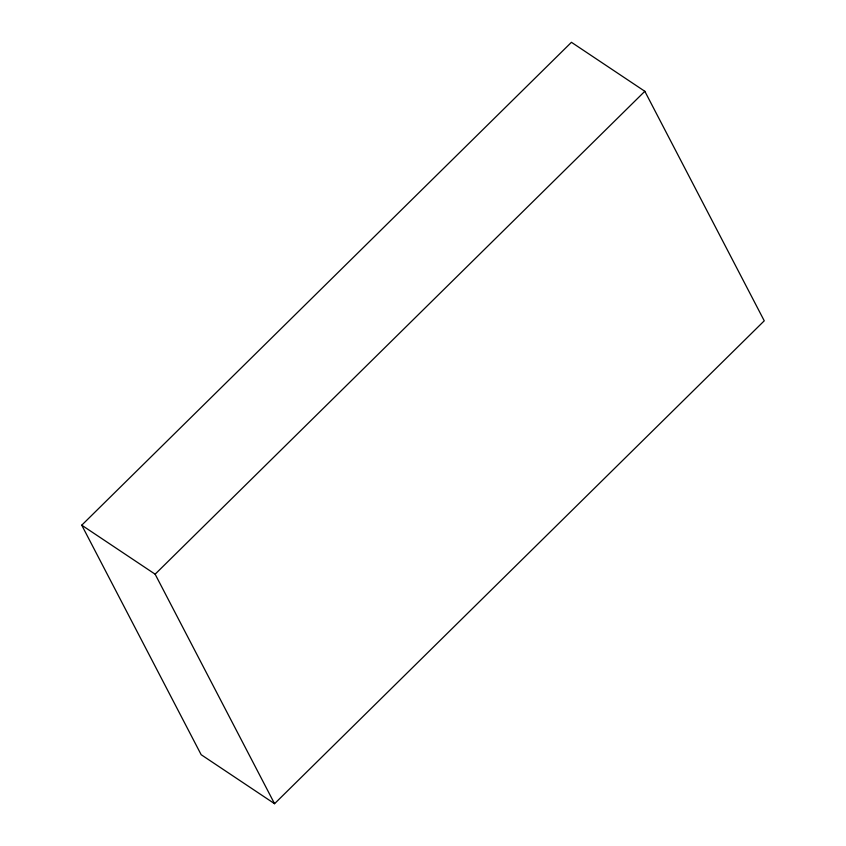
<?xml version="1.0" encoding="UTF-8"?>
<svg xmlns="http://www.w3.org/2000/svg" width="846" height="846" viewBox="0 0 846 846"><rect width="100%" height="100%" fill="white"/><g stroke="black" fill="none" stroke-linecap="round" stroke-linejoin="round"><path stroke-width="1.27" d="M81.745 525.186L571.441 42.3L644.832 91.294L764.255 320.814L274.559 803.7L201.168 754.706L81.745 525.186L155.135 574.191L274.559 803.7M155.135 574.191L644.832 91.294"/></g></svg>
